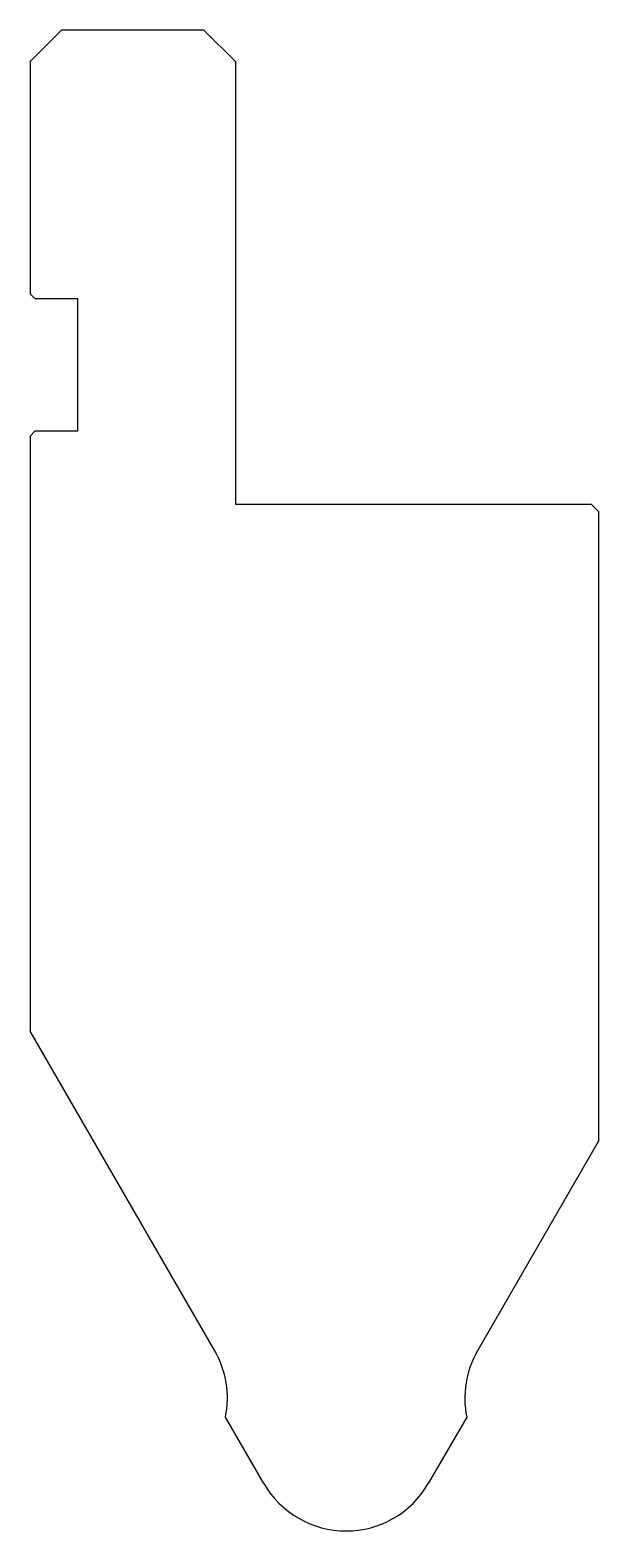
# Model space of a CAD drawing. Header units: metres. Extents: x 35.3 to 71.3, y -41.2 to 53.8.
import ezdxf

# ---------------------------------------------------------------- set-up
doc = ezdxf.new("R2010")
doc.units = ezdxf.units.M

msp = doc.modelspace()

# ---------------------------------------------------------------- linework, layer by layer
for p, q in [((37.342552, 53.789368), (35.342552, 51.789368)), ((46.342552, 53.789368), (37.342552, 53.789368)), ((48.342552, 51.789368), (46.342552, 53.789368)), ((35.342552, 51.789368), (35.342552, 37.089368)), ((48.342552, 51.789368), (48.342552, 23.789368)), ((35.342552, 37.089368), (35.642552, 36.789368)), ((35.642552, 36.789368), (38.342552, 36.789368)), ((38.342552, 36.789368), (38.342552, 28.389368)), ((35.642552, 28.389368), (35.342552, 28.089368)), ((35.342552, 28.089368), (35.342552, -9.569616)), ((38.342552, 28.389368), (35.642552, 28.389368)), ((48.342552, 23.789368), (70.842552, 23.789368)), ((71.342552, 23.289368), (70.842552, 23.789368)), ((71.342552, -16.497819), (71.342552, 23.289368)), ((47.028704, -29.810625), (35.342552, -9.569616)), ((71.342552, -16.497819), (63.656399, -29.810625)), ((50.146399, -38.210632), (47.713979, -33.997557)), ((62.971124, -33.997557), (60.538704, -38.210632))]:
    msp.add_line(p, q)
for centre, start, end in [((41.832552, -32.810625), 348.590378, 30), ((68.852552, -32.810625), 150, 191.409622), ((55.342552, -35.210632), 210, 330)]:
    msp.add_arc(centre, 6, start, end)

doc.saveas('drawing.dxf')
